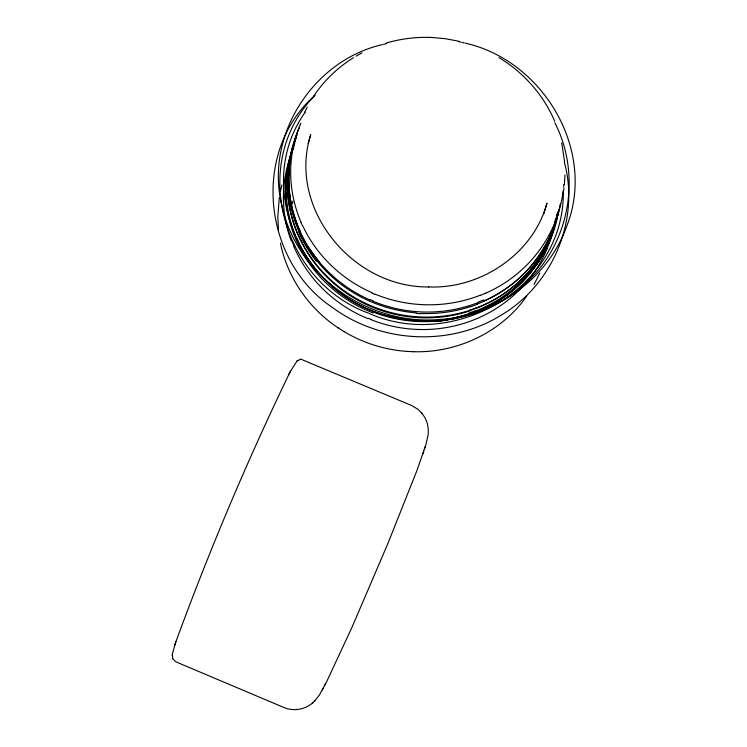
<?xml version="1.0" encoding="UTF-8"?>
<svg xmlns="http://www.w3.org/2000/svg" width="747" height="747" viewBox="0 0 747 747"><rect width="100%" height="100%" fill="white"/><g stroke="black" fill="none" stroke-linecap="round" stroke-linejoin="round"><path stroke-width="1.12" d="M563.275 191.456C564.993 287.623 453.849 351.538 368.831 313.273C282.17 281.768 248.406 163.163 314.804 95.448M564.965 174.994L564.34 184.63M175.433 643.074L172.408 653.821L172.697 658.733M292.479 204.006L292.815 201.13M279.313 197.525L277.819 216.77L278.491 230.328M172.202 655.38L172.277 654.858M172.333 654.335L172.408 653.821M563.518 191.008L563.966 187.824M558.681 209.87C553.331 247.985 529.39 282.142 496.568 301.76M557.159 214.342L554.041 227.658A136.71 131.902 15.3 0 1 550.744 237.425M280.461 191.204L281.936 184.948M308.166 143.471L310.724 134.675C287.25 208.03 352.267 287.894 428.862 286.951M543.732 214.165L546.925 203.165C533.507 253.541 481.171 289.08 428.778 286.951M373.435 312.153A136.729 130.734 10.4 0 0 548.447 243.074L550.511 237.462A136.785 131.201 22.9 0 0 557.355 214.137A136.776 132.284 16.5 0 1 554.181 227.312M524.767 275.97A136.673 131.593 14.3 0 0 549.829 238.405L549.951 238.069A136.673 131.677 15.5 0 1 476.063 308.128M314.347 701.368L319.371 695.065L326.841 681.301L351.986 627.303L387.889 543.517L416.966 470.442L425.977 444.456L428.199 434.651L428.32 429.264L427.284 423.222L425.174 418.003L421.868 413.138M174.705 645.315L174.994 644.428M175.62 642.504C209.197 550.735 247.294 460.479 289.808 372.492M175.153 643.951L175.909 641.636M422.951 453.746L423.792 451.207M424.352 449.451L425.23 446.809M550.922 237.079L550.343 238.592M550.464 238.19L550.913 236.874A136.776 132.275 15.5 0 0 554.143 227.303M291.834 152.257L293.319 148.578M550.044 239.348L550.623 237.63M294.094 144.731L294.682 143.256M549.745 240.104L550.324 238.386M552.397 230.982L551.137 233.979L551.716 232.009A136.86 132.714 30.5 0 0 560.306 204.034M550.95 235.809L551.202 235.09M550.025 239.143L548.812 242.345M550.642 236.556L550.894 235.837M549.717 239.89L548.933 241.935M550.586 236.584L550.016 238.05M549.409 240.646L548.494 243.092M547.084 248.284L549.204 242.999A136.822 131.089 23.7 0 0 555.404 219.478M550.175 237.677L551.053 235.464A136.682 131.687 16 0 0 558.056 212.251M549.848 238.414L550.109 237.705M299.36 127.709C284.168 160.642 284.999 199.991 300.369 232.681M293.627 147.841L293.945 147.112M548.531 242.7L544.563 250.927M539.792 273.057L534.058 284.579M304.374 112.834L307.232 107.073M288.659 374.695L289.08 373.883M290.06 371.997L296.961 361.053M289.378 373.304L290.499 371.175M322.228 690.088L323.423 687.828M324.413 685.942L325.571 683.766M305.234 112.153C251.207 188.132 304.496 299.239 392.745 316.887C442.009 329.352 497.595 314.132 532.34 276.717C571.119 236.715 580.326 172.258 554.844 122.76M313.833 96.008C324.077 80.611 337.7 67.51 353.406 57.771M526.794 296.036C501.582 332.21 457.304 353.088 413.474 351.706M524.833 276.026L522.265 278.631A136.673 131.603 14.1 0 1 475.932 308.39M172.613 658.574L175.75 661.786L283.916 707.502C293.422 711.583 305.093 709.659 312.797 702.778M314.898 95.429C251.225 151.258 262.711 260.722 332.154 307.278C380.148 343.041 449.619 347.01 500.751 315.402C552.416 285.354 580.223 220.048 564.33 162.099M312.339 703.226L314.795 700.938M513.198 289.808L525.309 278.211L536.094 264.802A136.776 132.21 13.7 0 0 544.544 250.917M296.736 361.24L300.238 359.382M512.741 290.452L499.426 300.107L487.063 307.036M495.915 302.264L475.475 312.218M356.207 56.081L361.94 52.897M486.829 307.157L480.881 309.958M485.727 293.151L480.368 295.392M483.767 299.883L478.407 302.115M475.858 312.311L474.625 312.788M477.044 304.44L470.787 306.69M475.176 310.883L468.92 313.124M476.007 308.007L469.76 310.22M475.914 308.352L469.667 310.565M386.339 43.027C400.196 38.947 414.688 37.051 429.123 37.387M382.361 44.615C312.788 60.479 264.233 136.374 282.039 206.051C296.979 276.11 368.953 325.673 439.525 319.492C495.205 316.401 547.906 279.014 566.758 226.164C596.629 150.306 543.022 60.563 465.288 43.149M383.435 44.353L386.666 43.559M455.605 318.362L437.284 321.331M446.248 320.304L436.201 321.462L436.706 321.387M301.172 359.307L411.504 405.444L418.012 409.337L422.064 413.371M300.079 359.4L301.33 359.298M343.797 331.453C362.911 342.948 384.752 349.857 407.003 351.398M432.382 37.499L445.744 38.76L458.873 41.253M429.039 37.387L432.457 37.509M421.411 313.693L416.238 313.404M406.844 351.398L413.679 351.716M458.537 41.599L460.787 42.093M461.917 42.336L464.158 42.878M371.222 319.473L368.103 318.241M373.117 312.928L370.008 311.686A136.757 130.249 10.9 0 1 296.092 239.834L293.692 233.82M375.031 294.393L371.95 293.085M373.127 300.948L370.045 299.631M280.433 243.102C287.408 277.651 309.034 308.632 338.363 327.998M498.921 57.631C523.535 72.356 543.517 94.85 554.704 121.303M338.158 327.877L343.965 331.556M332.574 286.269L328.727 282.842M319.959 263.093L308.1 246.986M319.511 262.533L317.615 260.208M301.284 237.257L298.893 232.112M299.416 243.699L297.017 238.554M300.546 239.824L298.156 234.651M300.443 240.16L298.053 234.988A136.673 130.202 15.6 0 1 295.84 138.69M302.404 225.678L301.078 222.718M300.574 231.972L299.248 229.002M300.443 232.429L298.884 228.909M294.15 246.557L291.732 240.562M296.615 223.717L293.291 213.53M561.735 142.938L564.648 162.108M290.499 201.316L290.256 199.916M290.144 199.216L289.827 197.105A136.776 129.885 12.8 0 1 288.725 186.124L288.669 184.369A136.776 129.801 14 0 1 290.396 158.299L291.153 154.414A136.776 129.735 15.6 0 1 297.054 134.609M551.081 233.96A136.813 132.051 10.7 0 1 476.922 304.15M559.036 209.674A136.813 132.443 15.6 0 1 552.35 230.963M301.237 222.662A136.822 129.539 15.3 0 1 300.817 123.274M372.099 292.768A136.822 129.959 11.4 0 1 302.638 225.585M480.293 295.214A136.822 131.192 8.5 0 1 375.125 294.178M563.182 190.989A136.664 131.817 10.1 0 1 485.737 293.188M563.845 184.556A136.664 131.817 10.1 0 1 563.658 186.703M299.145 232.009A136.794 129.661 16.5 0 1 295.933 137.747M416.266 312.881A136.804 130.006 11.8 0 1 301.723 237.07M470.722 306.503A136.804 131.388 9.1 0 1 421.42 313.46M551.818 232.046A136.785 132.508 26 0 1 484.196 300.789M478.528 302.404A136.766 131.817 10.8 0 1 373.014 301.218M369.905 299.93A136.738 130.856 10.2 0 1 300.415 232.037M299.061 229.077A136.72 130.174 12.8 0 1 296.764 135.17M558.056 211.877A136.682 130.968 20.4 0 1 551.211 235.09M299.015 228.862A136.71 130.043 16.1 0 1 296.045 137.056M316.298 261.142A136.374 129.829 13.9 0 1 299.211 232.915M307.764 247.164A136.804 130.753 6.1 0 1 300.07 232.803M470.003 310.864A136.673 131.612 14 0 1 300.415 239.88M298.09 234.67A136.673 130.361 14.3 0 1 287.455 180.587L287.595 177.254A136.673 130.258 15.5 0 1 295.392 139.838M548.653 242.691A136.71 131.883 15 0 1 475.923 312.461M557.337 213.698A136.701 131.874 13.3 0 1 550.856 237.06M469.611 310.416A136.673 130.417 13.9 0 1 300.752 240.03M474.42 312.302A136.654 131.444 12 0 1 446.146 319.725M475.176 311.518A136.804 130.398 6 0 1 455.399 317.559M293.608 233.848A136.794 129.567 14.5 0 1 293.823 145.478M293.179 213.558A136.785 130.127 10.3 0 1 290.406 201.335M549.325 240.487A136.794 132.35 14.9 0 1 475.279 311.125M469.172 313.824A136.804 131.864 10.2 0 1 332.256 286.605M328.568 283.001A136.804 130.333 10.3 0 1 299.276 243.755M296.699 238.666A136.813 129.875 12.4 0 1 294.72 142.77M547.262 248.359A136.822 132.48 15.1 0 1 371.119 319.716M367.916 318.67A136.813 130.79 9 0 1 293.954 246.631M291.143 240.749A136.813 130.109 10.2 0 1 291.956 152.304"/></g></svg>
